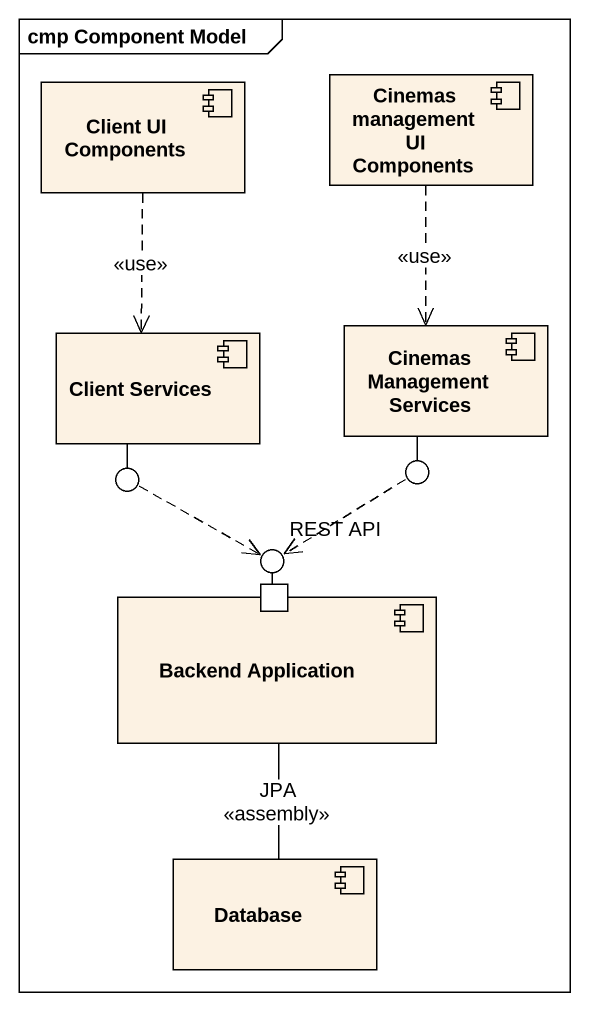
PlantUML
@startuml
mainframe cmp Component Model
component "Client UI Components" as Client_UI_Components
component "Cinemas management UI Components" as Cinemas_management_UI
component "Client Services" as Client_Services
component "Cinemas Management Services" as Cinemas_Management_Services
() " " as lollipop1
() " " as lollipop2
component "Backend Application" as Backend_Application {
  port " " as port1
}
() "REST API" as REST_API
component "Database" as Database_
Cinemas_Management_Services -- lollipop1
Client_Services -- lollipop2
Backend_Application -up- REST_API
Client_UI_Components ..> Client_Services : <<use>>
Cinemas_management_UI ..> Cinemas_Management_Services : <<use>>
lollipop1 ..> REST_API
lollipop2 .right.> REST_API
Backend_Application -- Database_ : JPA\n<<assembly>>
@enduml
